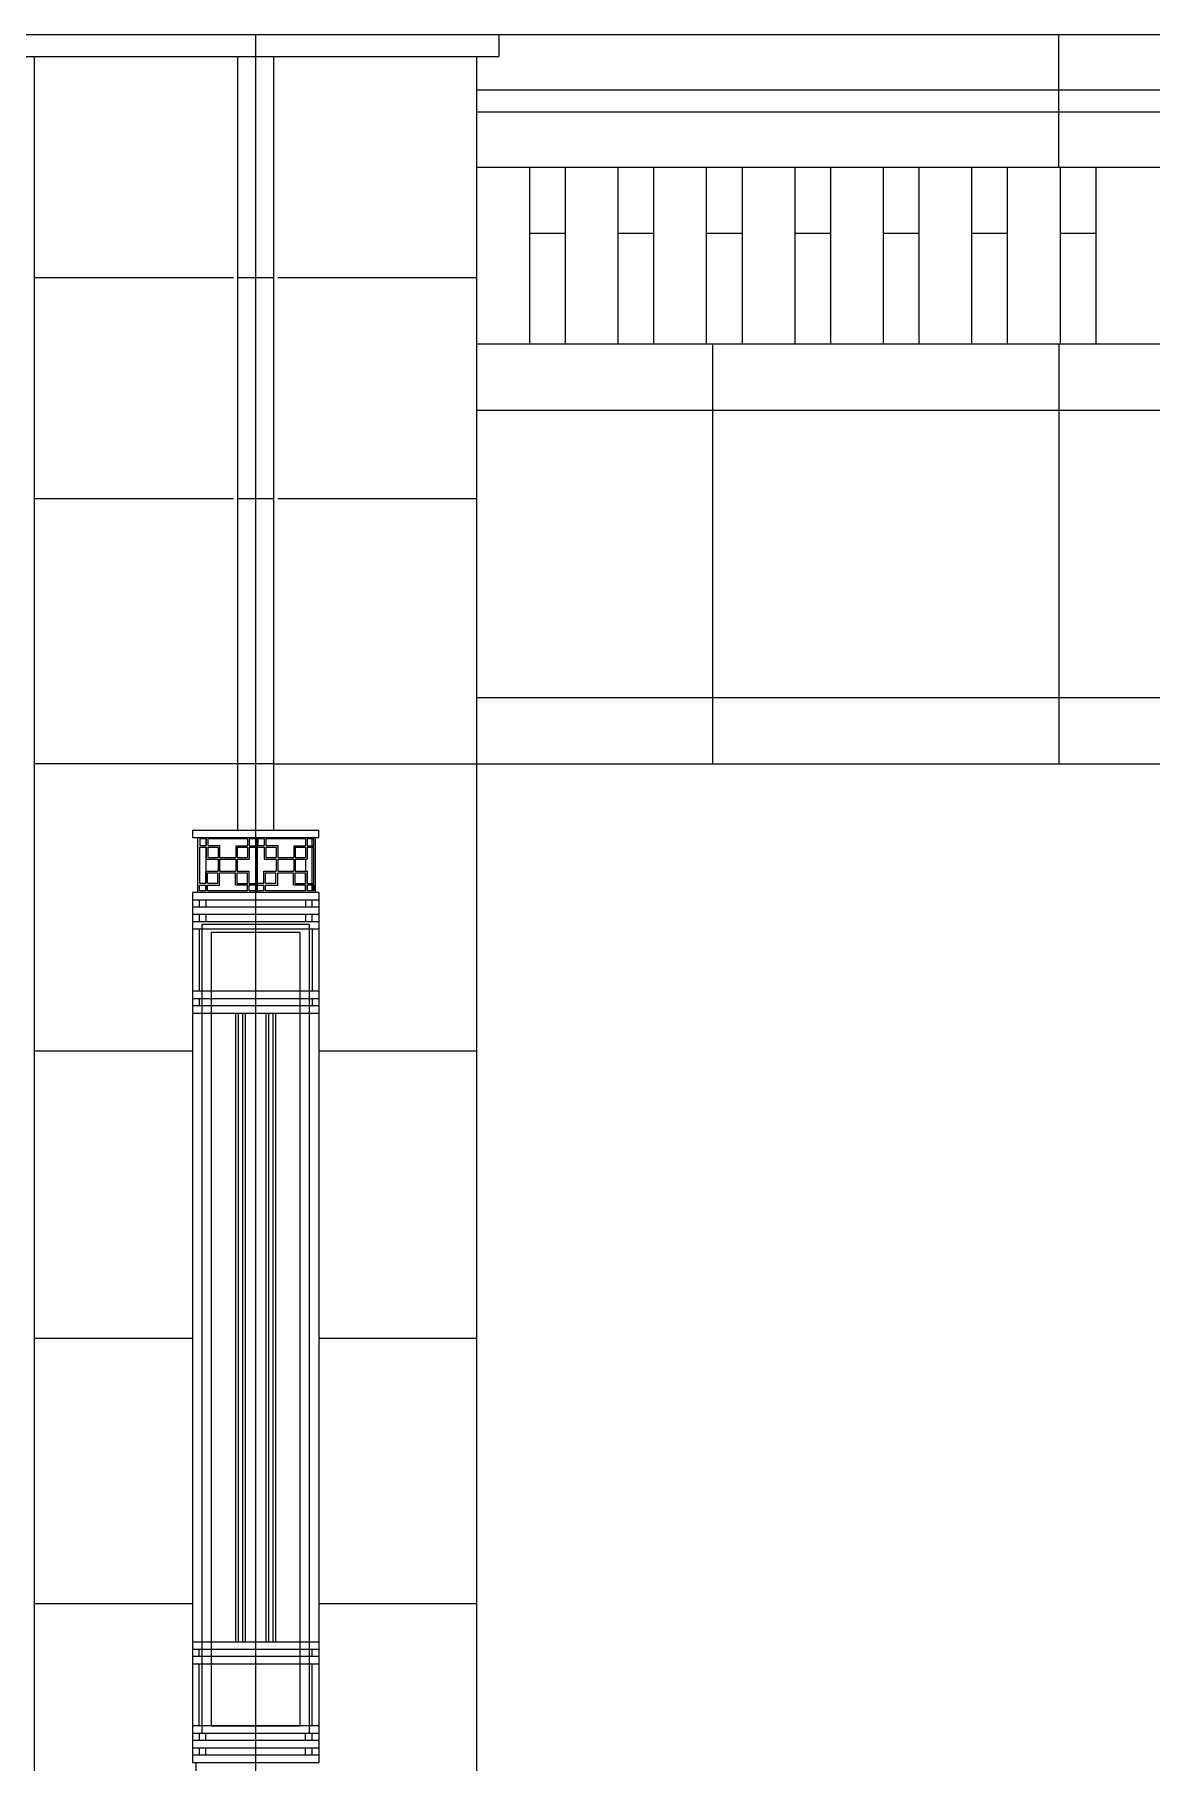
# Model space of a CAD drawing. Extents: x 1188826 to 1909461, y 608442 to 1651179.
# Drawn here: x 1670783 to 1673309, y 1043917 to 1047827 of the extents above; entities that cross this region are included whole.
import ezdxf

# ---------------------------------------------------------------- set-up
doc = ezdxf.new("R2010")
doc.units = 0
doc.header["$LTSCALE"] = 1000
doc.header["$MEASUREMENT"] = 0
doc.linetypes.add('ACAD_ISO10W100', pattern=[18.5, 12, -3, 0.5, -3])
doc.linetypes.add('DOTE', pattern=[2.42, 2, -0.2, 0.02, -0.2])
doc.layers.add('DOTE', color=19, linetype='DOTE', lineweight=9)
doc.layers.add('煤化工粉煤灰', color=7, linetype='Continuous', lineweight=0)
doc.layers.add('分缝', color=37, linetype='Continuous')
doc.layers.add('立面线', color=40, linetype='Continuous')

msp = doc.modelspace()

# ---------------------------------------------------------------- linework, layer by layer
at = {"layer": 'DOTE', "linetype": 'ACAD_ISO10W100', "ltscale": 100}
for p, q in [((1651532.8, 1047826.5), (1678232.8, 1047826.5)), ((1671282.7, 1047826.5), (1671282.7, 1041876.5))]:
    msp.add_line(p, q, dxfattribs=at)
at = {"layer": '分缝'}
for p, q in [((1673099.4, 1047526.5), (1673099.4, 1047826.5)), ((1671232.8, 1047276.5), (1670782.8, 1047276.5)), ((1671322.8, 1047276.5), (1671242.8, 1047276.5)), ((1671782.8, 1047276.5), (1671332.8, 1047276.5)), ((1672316.1, 1047126.5), (1672316.1, 1046176.5)), ((1673099.4, 1047126.5), (1673099.4, 1046176.5)), ((1671232.8, 1046776.5), (1670782.8, 1046776.5)), ((1671322.8, 1046776.5), (1671242.8, 1046776.5)), ((1671782.8, 1046776.5), (1671332.8, 1046776.5)), ((1671242.8, 1046176.5), (1670782.8, 1046176.5)), ((1671322.8, 1046176.5), (1671242.8, 1046176.5)), ((1671322.8, 1046176.5), (1671782.8, 1046176.5)), ((1671140.3, 1045526.5), (1670782.8, 1045526.5)), ((1671782.8, 1045526.5), (1671425.3, 1045526.5)), ((1671140.3, 1044876.5), (1670782.8, 1044876.5)), ((1671782.8, 1044876.5), (1671425.3, 1044876.5)), ((1671140.3, 1044276.5), (1670782.8, 1044276.5)), ((1671782.8, 1044276.5), (1671425.3, 1044276.5))]:
    msp.add_line(p, q, dxfattribs=at)
at = {"layer": '煤化工粉煤灰', "color": 34}
for p, q in [((1671902.8, 1047126.5), (1671902.8, 1047526.5)), ((1671982.8, 1047526.5), (1671982.8, 1047126.5)), ((1672102.8, 1047126.5), (1672102.8, 1047526.5)), ((1672182.8, 1047526.5), (1672182.8, 1047126.5)), ((1672302.8, 1047126.5), (1672302.8, 1047526.5)), ((1672382.8, 1047526.5), (1672382.8, 1047126.5)), ((1672502.8, 1047126.5), (1672502.8, 1047526.5)), ((1672582.8, 1047526.5), (1672582.8, 1047126.5)), ((1672702.8, 1047126.5), (1672702.8, 1047526.5)), ((1672782.8, 1047526.5), (1672782.8, 1047126.5)), ((1672902.8, 1047126.5), (1672902.8, 1047526.5)), ((1672982.8, 1047526.5), (1672982.8, 1047126.5)), ((1673102.8, 1047126.5), (1673102.8, 1047526.5)), ((1673182.8, 1047526.5), (1673182.8, 1047126.5)), ((1671982.8, 1047376.5), (1671902.8, 1047376.5)), ((1672182.8, 1047376.5), (1672102.8, 1047376.5)), ((1672382.8, 1047376.5), (1672302.8, 1047376.5)), ((1672582.8, 1047376.5), (1672502.8, 1047376.5)), ((1672782.8, 1047376.5), (1672702.8, 1047376.5)), ((1672982.8, 1047376.5), (1672902.8, 1047376.5)), ((1673182.8, 1047376.5), (1673102.8, 1047376.5))]:
    msp.add_line(p, q, dxfattribs=at)
at = {"layer": '立面线'}
for p, q in [((1652332.8, 1047826.5), (1677432.8, 1047826.5)), ((1671832.8, 1047826.5), (1671832.8, 1047776.5)), ((1657932.8, 1047776.5), (1671832.8, 1047776.5)), ((1670782.8, 1043076.5), (1670782.8, 1047776.5)), ((1671242.8, 1046026.5), (1671242.8, 1047776.5)), ((1671322.8, 1047776.5), (1671322.8, 1046026.5)), ((1671782.8, 1043076.5), (1671782.8, 1047776.5)), ((1671782.8, 1047701.5), (1677432.8, 1047701.5)), ((1671782.8, 1047651.5), (1677432.8, 1047651.5)), ((1671782.8, 1047526.5), (1677432.8, 1047526.5)), ((1671782.8, 1047126.5), (1677282.8, 1047126.5)), ((1671782.8, 1046976.5), (1677332.8, 1046976.5)), ((1671782.8, 1046326.5), (1676232.8, 1046326.5)), ((1671782.8, 1046176.5), (1676232.8, 1046176.5)), ((1671140.3, 1046026.5), (1671140.3, 1046010)), ((1671140.3, 1046026.5), (1671425.3, 1046026.5)), ((1671425.3, 1046010), (1671425.3, 1046026.5)), ((1671140.3, 1046010), (1671425.3, 1046010)), ((1671152.3, 1045885.8), (1671152.3, 1046010)), ((1671155.6, 1045988.1), (1671155.6, 1045906.5)), ((1671155.6, 1045988.1), (1671170.8, 1045988.1)), ((1671156.2, 1046006.6), (1671156.2, 1045991.7)), ((1671170.8, 1046006.6), (1671156.2, 1046006.6)), ((1671156.2, 1045991.7), (1671170.8, 1045991.7)), ((1671169.9, 1046006.6), (1671169.9, 1045991.7)), ((1671169.9, 1045988.1), (1671169.9, 1045906.5)), ((1671170.8, 1046006.6), (1671170.8, 1045991.7)), ((1671170.8, 1045988.1), (1671170.8, 1045960.8)), ((1671174.7, 1046006.6), (1671174.7, 1045991.7)), ((1671264.5, 1046006.6), (1671174.7, 1046006.6)), ((1671174.7, 1045991.7), (1671201.3, 1045991.7)), ((1671174.7, 1045988.1), (1671198, 1045988.1)), ((1671174.7, 1045988.1), (1671174.7, 1045964.4)), ((1671198, 1045988.1), (1671198, 1045964.4)), ((1671201.3, 1045991.7), (1671201.3, 1045964.4)), ((1671237.9, 1045991.2), (1671264.5, 1045991.2)), ((1671237.9, 1045991.2), (1671237.9, 1045964.4)), ((1671241.2, 1045988.1), (1671264.5, 1045988.1)), ((1671241.2, 1045988.1), (1671241.2, 1045964.4)), ((1671264.5, 1046006.6), (1671264.5, 1045991.2)), ((1671264.5, 1045988.1), (1671264.5, 1045964.4)), ((1671267.8, 1046006.6), (1671267.8, 1045991.2)), ((1671283, 1046006.6), (1671267.8, 1046006.6)), ((1671267.8, 1045991.2), (1671283, 1045991.2)), ((1671267.8, 1045988.1), (1671283, 1045988.1)), ((1671267.8, 1045988.1), (1671267.8, 1045960.8)), ((1671283, 1045991.2), (1671283, 1046006.6)), ((1671283, 1045906), (1671283, 1045988.1)), ((1671283.6, 1046010), (1671283.6, 1045885.8)), ((1671286.9, 1045885.8), (1671286.9, 1046010)), ((1671286.9, 1045988.1), (1671302.1, 1045988.1)), ((1671287.5, 1046006.6), (1671287.5, 1045991.7)), ((1671302.1, 1046006.6), (1671287.5, 1046006.6)), ((1671287.5, 1045991.7), (1671302.1, 1045991.7)), ((1671302.1, 1046006.6), (1671302.1, 1045991.7)), ((1671302.1, 1045988.1), (1671302.1, 1045960.8)), ((1671306, 1046006.6), (1671306, 1045991.7)), ((1671395.8, 1046006.6), (1671306, 1046006.6)), ((1671306, 1045991.7), (1671332.6, 1045991.7)), ((1671306, 1045988.1), (1671329.3, 1045988.1)), ((1671306, 1045988.1), (1671306, 1045964.4)), ((1671329.3, 1045988.1), (1671329.3, 1045964.4)), ((1671332.6, 1045991.7), (1671332.6, 1045964.4)), ((1671369.2, 1045991.2), (1671369.2, 1045964.4)), ((1671369.2, 1045991.2), (1671395.8, 1045991.2)), ((1671372.5, 1045988.1), (1671372.5, 1045964.4)), ((1671372.5, 1045988.1), (1671395.8, 1045988.1)), ((1671395.7, 1046006.6), (1671395.7, 1045991.2)), ((1671395.7, 1045988.1), (1671395.7, 1045964.4)), ((1671395.8, 1046006.6), (1671395.8, 1045991.2)), ((1671395.8, 1045988.1), (1671395.8, 1045964.4)), ((1671399.1, 1046006.6), (1671399.1, 1045991.2)), ((1671414.3, 1046006.6), (1671399.1, 1046006.6)), ((1671399.1, 1045991.2), (1671414.3, 1045991.2)), ((1671399.1, 1045988.1), (1671399.1, 1045960.8)), ((1671399.1, 1045988.1), (1671414.3, 1045988.1)), ((1671410.3, 1045991.2), (1671410.3, 1046006.6)), ((1671410.3, 1045906), (1671410.3, 1045988.1)), ((1671413.3, 1046006.6), (1671413.3, 1045991.2)), ((1671413.3, 1045988.1), (1671413.3, 1045906)), ((1671414.3, 1045991.2), (1671414.3, 1046006.6)), ((1671414.3, 1045906), (1671414.3, 1045988.1)), ((1671418.2, 1045885.8), (1671418.2, 1046010)), ((1671170.8, 1045960.8), (1671198, 1045960.8)), ((1671174.7, 1045964.4), (1671198, 1045964.4)), ((1671198, 1045960.8), (1671198, 1045933.8)), ((1671201.3, 1045964.4), (1671237.9, 1045964.4)), ((1671201.3, 1045960.8), (1671201.3, 1045933.8)), ((1671201.3, 1045960.8), (1671237.9, 1045960.8)), ((1671237.9, 1045960.8), (1671237.9, 1045933.8)), ((1671241.2, 1045964.4), (1671264.5, 1045964.4)), ((1671241.2, 1045960.8), (1671241.2, 1045933.8)), ((1671241.2, 1045960.8), (1671267.8, 1045960.8)), ((1671302.1, 1045960.8), (1671329.3, 1045960.8)), ((1671306, 1045964.4), (1671329.3, 1045964.4)), ((1671329.3, 1045960.8), (1671329.3, 1045933.8)), ((1671332.6, 1045964.4), (1671369.2, 1045964.4)), ((1671332.6, 1045960.8), (1671332.6, 1045933.8)), ((1671332.6, 1045960.8), (1671369.2, 1045960.8)), ((1671369.2, 1045960.8), (1671369.2, 1045933.8)), ((1671372.5, 1045964.4), (1671395.8, 1045964.4)), ((1671372.5, 1045960.8), (1671372.5, 1045933.8)), ((1671372.5, 1045960.8), (1671395.7, 1045960.8)), ((1671395.7, 1045960.8), (1671395.7, 1045933.8)), ((1671395.7, 1045960.8), (1671395.8, 1045960.8)), ((1671395.8, 1045960.8), (1671399.1, 1045960.8)), ((1671170.2, 1045906.5), (1671170.2, 1045933.8)), ((1671170.2, 1045933.8), (1671198, 1045933.8)), ((1671173.6, 1045930.2), (1671197.4, 1045930.2)), ((1671173.6, 1045906.5), (1671173.6, 1045930.2)), ((1671197.4, 1045906.5), (1671197.4, 1045930.2)), ((1671201.3, 1045933.8), (1671237.9, 1045933.8)), ((1671201.3, 1045902.4), (1671201.3, 1045930.2)), ((1671201.3, 1045930.2), (1671237.3, 1045930.2)), ((1671237.3, 1045902.9), (1671237.3, 1045930.2)), ((1671241.2, 1045933.8), (1671268.4, 1045933.8)), ((1671241.2, 1045930.2), (1671264.5, 1045930.2)), ((1671241.2, 1045906), (1671241.2, 1045930.2)), ((1671264.5, 1045906), (1671264.5, 1045930.2)), ((1671268.4, 1045906), (1671268.4, 1045933.8)), ((1671301.5, 1045906.5), (1671301.5, 1045933.8)), ((1671301.5, 1045933.8), (1671329.3, 1045933.8)), ((1671304.9, 1045930.2), (1671328.7, 1045930.2)), ((1671304.9, 1045906.5), (1671304.9, 1045930.2)), ((1671328.7, 1045906.5), (1671328.7, 1045930.2)), ((1671332.6, 1045933.8), (1671369.2, 1045933.8)), ((1671332.6, 1045902.4), (1671332.6, 1045930.2)), ((1671332.6, 1045930.2), (1671368.6, 1045930.2)), ((1671368.6, 1045902.9), (1671368.6, 1045930.2)), ((1671372.5, 1045933.8), (1671399.7, 1045933.8)), ((1671372.5, 1045906), (1671372.5, 1045930.2)), ((1671372.5, 1045930.2), (1671395.7, 1045930.2)), ((1671395.7, 1045930.2), (1671395.7, 1045906)), ((1671395.7, 1045930.2), (1671395.8, 1045930.2)), ((1671395.8, 1045906), (1671395.8, 1045930.2)), ((1671399.7, 1045906), (1671399.7, 1045933.8)), ((1671425.3, 1045885.8), (1671140.3, 1045885.8)), ((1671140.3, 1045885.8), (1671140.3, 1043917.3)), ((1671140.3, 1045869.2), (1671425.3, 1045869.2)), ((1671155.3, 1045869.2), (1671155.3, 1045852.6)), ((1671155.6, 1045906.5), (1671170.2, 1045906.5)), ((1671155.6, 1045889.4), (1671155.6, 1045902.4)), ((1671155.6, 1045902.4), (1671170.2, 1045902.4)), ((1671170.2, 1045889.4), (1671155.6, 1045889.4)), ((1671169.9, 1045902.4), (1671169.9, 1045889.4)), ((1671169.9, 1045869.2), (1671169.9, 1045852.6)), ((1671170.2, 1045889.4), (1671170.2, 1045902.4)), ((1671173.6, 1045906.5), (1671197.4, 1045906.5)), ((1671173.6, 1045889.4), (1671173.6, 1045902.4)), ((1671173.6, 1045902.4), (1671201.3, 1045902.4)), ((1671264.5, 1045889.4), (1671173.6, 1045889.4)), ((1671237.3, 1045902.9), (1671264.5, 1045902.9)), ((1671241.2, 1045906), (1671264.5, 1045906)), ((1671264.5, 1045889.4), (1671264.5, 1045902.9)), ((1671268.4, 1045906), (1671283, 1045906)), ((1671268.4, 1045902.9), (1671283, 1045902.9)), ((1671268.4, 1045889.4), (1671268.4, 1045902.9)), ((1671283, 1045889.4), (1671268.4, 1045889.4)), ((1671283, 1045902.9), (1671283, 1045889.4)), ((1671286.9, 1045906.5), (1671301.5, 1045906.5)), ((1671286.9, 1045902.4), (1671301.5, 1045902.4)), ((1671301.5, 1045889.4), (1671286.9, 1045889.4)), ((1671301.5, 1045889.4), (1671301.5, 1045902.4)), ((1671304.9, 1045906.5), (1671328.7, 1045906.5)), ((1671304.9, 1045889.4), (1671304.9, 1045902.4)), ((1671304.9, 1045902.4), (1671332.6, 1045902.4)), ((1671395.8, 1045889.4), (1671304.9, 1045889.4)), ((1671368.6, 1045902.9), (1671395.7, 1045902.9)), ((1671372.5, 1045906), (1671395.8, 1045906)), ((1671395.7, 1045902.9), (1671395.7, 1045889.4)), ((1671395.7, 1045902.9), (1671395.8, 1045902.9)), ((1671395.7, 1045869.2), (1671395.7, 1045852.6)), ((1671395.8, 1045889.4), (1671395.8, 1045902.9)), ((1671399.7, 1045906), (1671414.3, 1045906)), ((1671399.7, 1045889.4), (1671399.7, 1045902.9)), ((1671399.7, 1045902.9), (1671414.3, 1045902.9)), ((1671414.3, 1045889.4), (1671399.7, 1045889.4)), ((1671410.3, 1045889.4), (1671410.3, 1045902.9)), ((1671410.3, 1045852.6), (1671410.3, 1045869.2)), ((1671413.3, 1045889.4), (1671413.3, 1045902.9)), ((1671414.3, 1045902.9), (1671414.3, 1045889.4)), ((1671425.3, 1045885.8), (1671425.3, 1043917.3)), ((1671425.3, 1045852.6), (1671140.3, 1045852.6)), ((1671140.3, 1045836.1), (1671425.3, 1045836.1)), ((1671155.3, 1045836.1), (1671155.3, 1045819.5)), ((1671169.9, 1045836.1), (1671169.9, 1045819.5)), ((1671395.7, 1045836.1), (1671395.7, 1045819.5)), ((1671410.3, 1045819.5), (1671410.3, 1045836.1)), ((1671425.3, 1045819.5), (1671140.3, 1045819.5)), ((1671140.3, 1045803), (1671425.3, 1045803)), ((1671155.3, 1045803), (1671155.3, 1045662.5)), ((1671404.1, 1045812.8), (1671161.4, 1045812.8)), ((1671161.4, 1045812.8), (1671161.4, 1043983.6)), ((1671383, 1045795.3), (1671182.5, 1045795.3)), ((1671182.5, 1045795.3), (1671182.5, 1044000)), ((1671282.8, 1045812.8), (1671282.8, 1045795.3)), ((1671383, 1045795.3), (1671383, 1044000)), ((1671404.1, 1045812.8), (1671404.1, 1043983.6)), ((1671410.3, 1045803), (1671410.3, 1045662.5)), ((1671425.3, 1045662.5), (1671140.3, 1045662.5)), ((1671140.3, 1045646), (1671425.3, 1045646)), ((1671155.3, 1045646), (1671155.3, 1045629.4)), ((1671410.3, 1045646), (1671410.3, 1045629.4)), ((1671425.3, 1045629.4), (1671140.3, 1045629.4)), ((1671140.3, 1045612.8), (1671425.3, 1045612.8)), ((1671237.9, 1044190.2), (1671237.9, 1045612.8)), ((1671243.2, 1045612.8), (1671243.2, 1044190.2)), ((1671253.7, 1044190.2), (1671253.7, 1045612.8)), ((1671259, 1045612.8), (1671259, 1044190.2)), ((1671306.5, 1044190.2), (1671306.5, 1045612.8)), ((1671311.8, 1045612.8), (1671311.8, 1044190.2)), ((1671322.3, 1044190.2), (1671322.3, 1045612.8)), ((1671327.6, 1045612.8), (1671327.6, 1044190.2)), ((1671140.3, 1044190.2), (1671425.3, 1044190.2)), ((1671140.3, 1044173.7), (1671425.3, 1044173.7)), ((1671425.3, 1044157.1), (1671140.3, 1044157.1)), ((1671155.3, 1044157.1), (1671155.3, 1044173.7)), ((1671410.3, 1044157.1), (1671410.3, 1044173.7)), ((1671140.3, 1044140.6), (1671425.3, 1044140.6)), ((1671155.3, 1044000.1), (1671155.3, 1044140.6)), ((1671410.3, 1044000.1), (1671410.3, 1044140.6)), ((1671425.3, 1044000.1), (1671140.3, 1044000.1)), ((1671182.5, 1044000), (1671383, 1044000)), ((1671282.8, 1044000), (1671282.8, 1043983.6)), ((1671140.3, 1043983.6), (1671425.3, 1043983.6)), ((1671425.3, 1043967), (1671140.3, 1043967)), ((1671155.3, 1043983.6), (1671155.3, 1043967)), ((1671169.9, 1043967), (1671169.9, 1043983.6)), ((1671395.7, 1043967), (1671395.7, 1043983.6)), ((1671410.3, 1043967), (1671410.3, 1043983.6)), ((1671140.3, 1043950.4), (1671425.3, 1043950.4)), ((1671425.3, 1043933.9), (1671140.3, 1043933.9)), ((1671140.3, 1043917.3), (1671425.3, 1043917.3)), ((1671147.3, 1043917.3), (1671147.3, 1043793.1)), ((1671155.3, 1043950.4), (1671155.3, 1043933.9)), ((1671169.9, 1043933.9), (1671169.9, 1043950.4)), ((1671395.7, 1043933.9), (1671395.7, 1043950.4)), ((1671410.3, 1043933.9), (1671410.3, 1043950.4))]:
    msp.add_line(p, q, dxfattribs=at)

doc.saveas('drawing.dxf')
